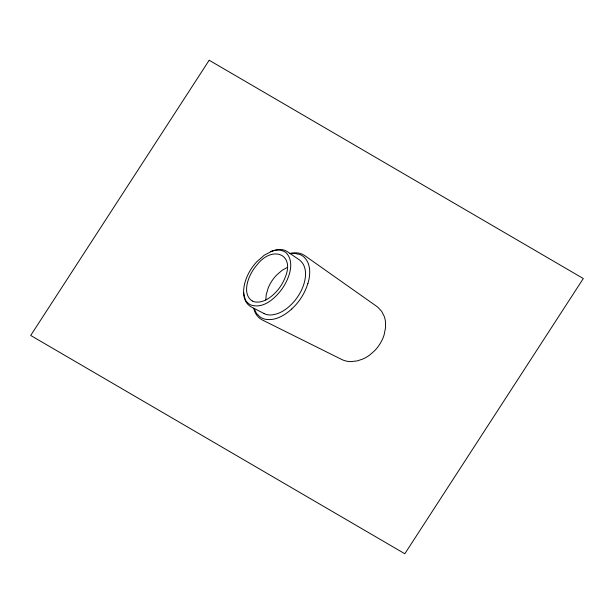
<?xml version="1.0" encoding="UTF-8"?>
<svg xmlns="http://www.w3.org/2000/svg" width="614" height="614" viewBox="0 0 614 614"><rect width="100%" height="100%" fill="white"/><g stroke="black" fill="none" stroke-linecap="round" stroke-linejoin="round"><path stroke-width="0.92" d="M307.921 283.476C310.546 274.826 311.129 263.667 303.93 256.997A13.976 13.278 -1.8 0 0 299.916 254.534L294.912 253.413L290.276 253.651M291.803 308.98C284.604 315.381 274.972 321.291 264.949 319.173A14.675 13.945 -1.8 0 1 260.167 317.031L256.437 313.37L254.081 308.412M271.327 251.433C276.292 249.246 282.547 248.371 287.275 251.587L299.402 259.914C307.76 266.253 306.24 278.672 302.733 287.283A51.967 49.373 -1.8 0 1 300.515 292.08A55.429 52.658 -1.8 0 1 294.467 301.075C288.687 307.867 280.905 313.938 271.779 314.898A13.953 13.255 -1.8 0 1 263.943 313.554M271.979 251.157L264.181 255.247L256.729 261.817A55.437 52.666 -1.8 0 0 247.219 276.216C243.037 285.556 240.565 300.43 250.827 306.747L263.974 313.493M287.329 267.42L282.402 270.106L276.768 274.888A43.133 40.969 -1.8 0 0 268.318 287.667L266.238 294.559L265.831 299.939M270.69 251.679C274.926 249.929 280.015 249.284 284.213 251.479A10.484 9.962 -1.8 0 1 286.538 253.168C293.661 261.157 290.491 273.276 286.224 281.887A59.082 56.12 -1.8 0 1 281.803 289.248C275.011 298.404 263.345 309.134 251.019 305.043A10.875 10.331 -1.8 0 1 247.312 302.395C245.201 301.934 243.244 291.228 243.781 293.876M289.931 253.413C294.897 252.231 300.522 252.577 304.774 255.616L377.671 307.046L381.662 311.352L384.103 316.095A26.839 25.496 -1.8 0 1 385.462 321.575L385.577 327.508L384.118 334.86A41.307 39.242 -1.8 0 1 382.238 339.703A43.172 41.015 -1.8 0 1 374.701 350.648L369.705 355.046A35.597 33.816 -1.8 0 1 362.966 358.967L357.171 360.932L350.694 361.608A20.446 19.425 -1.8 0 1 341.714 359.474L262.239 319.932C257.68 317.722 254.749 313.071 253.712 308.22M252.323 301.006C243.743 295.587 246.36 283.277 250.021 275.579A48.115 45.705 -1.8 0 1 257.335 264.488C272.24 245.354 295.664 253.674 284.85 278.196A45.889 43.586 -1.8 0 1 283.476 281.25A47.547 45.167 -1.8 0 1 282.417 283.261A49.358 46.887 -1.8 0 1 277.129 290.813C271.634 296.953 263.767 303.278 254.987 301.942A9.617 9.133 -1.8 0 1 252.316 301.006M243.704 292.548L243.75 293.2M307.852 283.461A60.571 57.539 -1.8 0 1 291.773 308.942M209.182 60.249L30.7 335.459L404.818 553.751L583.3 278.541L209.182 60.249"/></g></svg>
